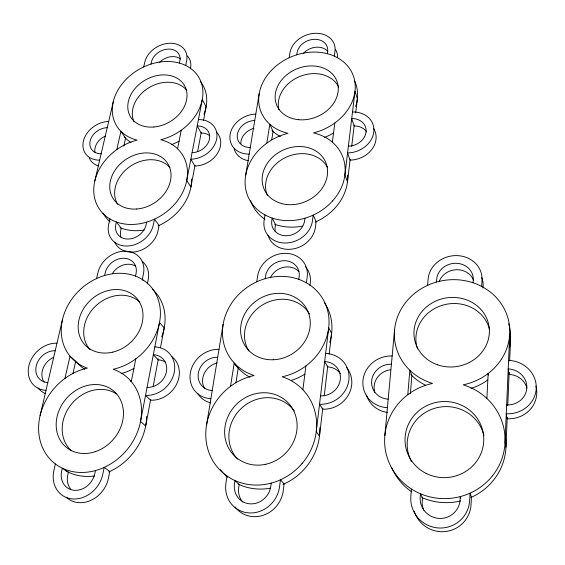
<?xml version="1.0" encoding="UTF-8"?>
<svg xmlns="http://www.w3.org/2000/svg" width="565" height="565" viewBox="0 0 565 565"><rect width="100%" height="100%" fill="white"/><g stroke="black" fill="none" stroke-linecap="round" stroke-linejoin="round"><path stroke-width="0.85" d="M507.215 417.669L505.958 447.205L505.039 442.501L509.75 333.527L510.562 339.367L509.644 360.95M507.737 405.515L509.157 372.307M486.882 398.445L488.167 373.493L488.478 375.04M481.67 286.448L482.016 280.191A27.099 24.231 -10.4 0 0 456.697 255.606A27.099 24.231 -10.4 0 0 428.108 279.159L427.613 285.332M483.054 288.051L483.139 286.504A26.774 24.02 -10.1 0 0 481.747 277.57M473.089 282.79L473.251 280.028A18.377 16.434 -10.4 0 0 456.075 263.29A18.377 16.434 -10.4 0 0 436.681 279.322L436.477 282.069M411.433 489.022L410.847 496.36A29.493 29.189 16.8 0 0 438.249 527.957A29.493 29.189 16.8 0 0 469.642 500.611L470.059 493.153L471.443 497.257L471.033 504.623A29.133 28.836 22.4 0 1 414.166 511.092M410.367 393.706L411.864 375.598L409.837 370.245L407.782 394.695M384.85 435.559L394.568 329.875M322.785 408.114L319.458 436.229L316.259 431.604L328.703 327.785L331.62 333.442L329.176 354.05M324.239 395.825L327.778 365.894M350.159 159.252L347.461 181.902L344.911 174.917L355.018 91.233L357.363 98.847L355.682 112.965M351.684 146.455L354.227 125.14M332.361 142.182L334.826 122.993M302.882 389.716L305.912 365.936M309.952 285.523L310.284 282.938A25.404 22.318 -29 0 0 305.206 266.511M306.414 282.825L307.205 276.85A25.693 22.494 -29 0 0 285.728 253.332A25.693 22.494 -29 0 0 257.689 275.897L256.785 281.801M334.311 56.133L334.96 51.267A23.278 18.257 -21.3 0 0 315.143 33.293A23.278 18.257 -21.3 0 0 289.93 52.933L289.188 57.75M271.235 483.11L270.812 486.253A19.316 17.833 -53.7 0 1 249.949 503.839A19.316 17.833 -53.7 0 1 234.475 483.626L234.941 480.518L239.15 484.551L238.698 487.63A19.083 17.649 -54.3 0 0 242.773 502.101M298.8 279.343L299.153 276.695A17.43 15.255 -29 0 0 284.598 260.691A17.43 15.255 -29 0 0 265.571 276.052L265.176 278.672M304.952 218.203L304.606 220.717A16.999 14.513 -26.2 0 1 286.031 235.76A16.999 14.513 -26.2 0 1 271.8 220.548L272.175 218.055L275.536 224.58L275.169 227.052A16.809 14.408 -26.2 0 0 275.183 231.149M327.354 53.689L327.644 51.535A15.785 12.381 -21.3 0 0 314.211 39.31A15.785 12.381 -21.3 0 0 297.105 52.665L296.78 54.805M264.964 214.919L264.102 220.512A25.065 21.399 -26.2 0 0 285.071 243.014A25.065 21.399 -26.2 0 0 312.466 220.76L313.215 215.096L316.153 221.706L315.418 227.321A24.782 21.244 -26.2 0 1 292.861 248.996A24.782 21.244 -26.2 0 1 267.987 235.082M227.024 476.041L225.958 483.011A28.483 26.287 -53.7 0 0 248.755 512.914A28.483 26.287 -53.7 0 0 279.527 486.882L280.459 479.805L284.146 483.887L283.235 490.886A28.13 26.025 -54.3 0 1 263.269 515.273A28.13 26.025 -54.3 0 1 235.068 506.967M235.979 382.561L238.218 368.175L234.214 362.963L230.541 386.283M271.772 139.633L273.05 131.468L269.816 124.243L266.828 143.136M245.627 175.546L259.158 93.825M206.507 425.261L223.111 324.437M150.735 399.208L145.664 425.996L140.53 421.455L159.528 322.417L164.238 327.905L160.509 347.595M153.214 386.114L158.362 358.909M195.045 165.206L190.899 187.079L186.761 180.412L202.277 99.518L206.105 106.778L203.52 120.444M197.701 151.173L201.288 132.224M131.278 381.58L135.791 358.888M177.551 148.772L181.245 130.218M147.366 283.849L148.214 279.59A24.585 20.382 -38.7 0 0 142.232 261.39M190.419 68.796L190.532 68.21A22.169 16.992 -28.4 0 0 187.425 55.956M185.687 65.455L186.641 60.738A22.388 17.077 -28.4 0 0 169.585 43.251A22.388 17.077 -28.4 0 0 144.767 62.249L143.722 66.917M95.471 470.56L94.856 473.541A18.843 15.961 -53.7 0 1 74.439 490.314A18.843 15.961 -53.7 0 1 61.663 471.146L62.312 468.187L68.379 472.199L67.744 475.123A18.617 15.82 -54 0 0 70.83 489.304M135.529 276.108L136.052 273.573A16.858 13.92 -38.5 0 0 123.799 258.247A16.858 13.92 -38.5 0 0 105.147 272.98L104.596 275.494M146.646 222.137L146.144 224.559A16.449 13.383 -35.6 0 1 127.881 239.052A16.449 13.383 -35.6 0 1 115.811 224.369L116.341 221.967L121.242 228.204L120.726 230.591A16.272 13.299 -35.7 0 0 120.967 237.201M179.416 63.075L179.847 60.985A15.184 11.582 -28.4 0 0 168.278 49.091A15.184 11.582 -28.4 0 0 151.441 62.009L150.982 64.085M55.356 463.95L53.88 470.581A27.777 23.532 -53.7 0 0 72.694 498.937A27.777 23.532 -53.7 0 0 102.816 474.12L104.179 467.389L109.801 471.443L108.473 478.103A27.445 23.327 -54 0 1 90.901 500.35A27.445 23.327 -54 0 1 66.183 497.249M96.636 278.496L97.893 272.846A24.853 20.524 -38.5 0 1 125.374 251.192A24.853 20.524 -38.5 0 1 143.454 273.714L142.295 279.442L143.355 280.734M109.892 218.93L108.692 224.326A24.246 19.733 -35.6 0 0 126.461 246.036A24.246 19.733 -35.6 0 0 153.412 224.602L154.52 219.142L159.048 225.47L157.967 230.887A23.984 19.606 -35.7 0 1 137.818 251.277A23.984 19.606 -35.7 0 1 114.709 242.166M72.942 373.592L75.703 361.233L70.018 356.162L64.968 378.43M123.813 146.109L125.578 138.206L120.938 131.313L116.8 149.584M40.08 415.656L62.538 319.345M94.828 180.885L113.261 101.827M460.87 498.231L460.27 496.607L460.072 499.919A20.001 19.796 16.6 0 1 438.779 518.395A20.001 19.796 16.6 0 1 420.191 497.038L420.438 493.768L422.45 497.814L422.203 501.049A19.761 19.563 22.3 0 0 423.722 510.174M171.824 356.55A25.757 22.275 -44.2 0 1 176.675 384.045A25.757 22.275 -44.2 0 1 150.544 400.204L145.53 395.401A26.054 22.459 -44 0 0 174.267 372.236A26.054 22.459 -44 0 0 154.824 346.924M165.157 361.967A17.374 15.029 -44.2 0 0 158.179 359.87L153.341 354.686A17.572 15.149 -44 0 1 166.421 371.749A17.572 15.149 -44 0 1 147.07 387.378M152.402 289.252A52.707 44.19 -42 0 1 161.696 336.853M133.947 368.415A52.707 44.19 -42 0 1 121.214 373.599M84.757 369.206A52.707 44.19 -42 0 1 75.703 361.233M146.625 416.469A55.617 47.234 -49.6 0 1 108.734 471.916M94.56 475.949A55.617 47.234 -49.6 0 1 65.272 470.532M130.254 380.605A55.617 47.234 -49.6 0 1 131.348 381.474M71.345 450.722A36.358 30.87 -49.6 0 1 71.013 404.667A36.358 30.87 -49.6 0 1 116.404 393.869M90.061 349.643A34.451 28.886 -42 0 1 95.584 306.068A34.451 28.886 -42 0 1 139.866 302.127M44.112 382.159A17.112 14.118 -46.5 0 1 53.71 357.292M45.327 393.565A25.369 20.94 -46.5 0 1 38.088 387.908M47.806 382.533A17.303 14.224 -46.3 0 1 36.245 365.958A17.303 14.224 -46.3 0 1 55.215 350.745M45.984 390.337A25.658 21.096 -46.3 0 1 28.893 365.76A25.658 21.096 -46.3 0 1 56.98 343.195M112.534 273.34A16.675 13.821 -38.7 0 1 135.31 265.995M216.557 132.118A22.988 18.483 -29.3 0 1 217.363 153.567A22.988 18.483 -29.3 0 1 194.89 166.018L190.829 159.189A23.236 18.596 -29.2 0 0 216.642 139.047A23.236 18.596 -29.2 0 0 198.421 119.596M209.785 135.798A15.509 12.465 -29.3 0 0 201.14 133.015L197.206 125.946A15.672 12.543 -29.2 0 1 209.467 139.061A15.672 12.543 -29.2 0 1 192.086 152.649M200.278 81.346A47.241 36.852 -29.8 0 1 203.944 114.172M179.119 141.137A47.241 36.852 -29.8 0 1 171.4 144.675M131.016 142.528A47.241 36.852 -29.8 0 1 124.222 136.765M191.599 178.978A49.099 39.543 -33.3 0 1 158.087 225.908M144.245 230.04A49.099 39.543 -33.3 0 1 119.999 227.73M110.161 221.826A49.099 39.543 -33.3 0 1 103.021 213.146M117.619 204.353A32.099 25.849 -33.3 0 1 129.731 166.703A32.099 25.849 -33.3 0 1 169.931 167.523M134.018 121.885A30.884 24.09 -29.8 0 1 149.04 87.624A30.884 24.09 -29.8 0 1 186.761 90.344M94.962 152.388A15.199 11.865 -33.3 0 1 105.288 136.101M98.395 165.941A22.529 17.593 -33.3 0 1 89.277 158.2M101.149 153.772A15.354 11.929 -33.3 0 1 90.16 140.939A15.354 11.929 -33.3 0 1 107.237 127.669M99.659 160.163A22.762 17.684 -33.3 0 1 83.401 141.137A22.762 17.684 -33.3 0 1 108.678 121.461M159.379 62.574A15.036 11.526 -28.4 0 1 180.539 59.014M346.536 367.49A26.548 24.62 -32.1 0 1 348.358 395.062A26.548 24.62 -32.1 0 1 322.657 409.159L319.536 404.25A26.866 24.846 -32 0 0 348.895 380.019A26.866 24.846 -32 0 0 325.624 353.443M340.448 373.684A17.903 16.604 -32.1 0 0 327.658 366.897L324.656 361.565A18.122 16.759 -32 0 1 340.307 379.489A18.122 16.759 -32 0 1 320.546 395.832M324.515 302.784A54.311 48.647 -32.8 0 1 329.727 342.376M304.923 374.101A54.311 48.647 -32.8 0 1 291.596 380.33M249.963 377.258A54.311 48.647 -32.8 0 1 234.927 364.164M319.804 427.663A57.037 52.517 -45.1 0 1 283.023 484.382M270.282 488.209A57.037 52.517 -45.1 0 1 238.133 484.078M227.497 477.171A57.037 52.517 -45.1 0 1 220.336 469.572M237.54 459.077A37.283 34.331 -45.1 0 1 242.865 407.005A37.283 34.331 -45.1 0 1 294.287 410.946M248.784 350.9A35.503 31.795 -32.8 0 1 262.541 304.916A35.503 31.795 -32.8 0 1 309.401 313.935M204.692 388.692A17.55 15.629 -41.5 0 1 217.264 362.956M210.78 402.916A26.025 23.172 -41.5 0 1 197.665 393.438M212.221 390.556A17.762 15.764 -41.2 0 1 198.336 373.175A17.762 15.764 -41.2 0 1 217.709 357.271M210.879 398.72A26.329 23.37 -41.2 0 1 190.341 372.957A26.329 23.37 -41.2 0 1 219.008 349.375M270.36 277.818A17.233 15.135 -29 0 1 298.92 271.624M373.755 128.742A23.942 19.817 -19.8 0 1 371.841 149.393A23.942 19.817 -19.8 0 1 350.06 160.1L347.56 152.938A24.203 19.945 -19.9 0 0 373.797 132.062A24.203 19.945 -19.9 0 0 352.511 111.983M366.593 131.885A16.152 13.362 -19.8 0 0 354.128 125.96L351.72 118.544A16.329 13.454 -19.9 0 1 366.042 132.09A16.329 13.454 -19.9 0 1 348.379 146.173M354.7 81.141A49.042 39.494 -22 0 1 355.625 106.488M333.632 132.881A49.042 39.494 -22 0 1 324.331 137.549M280.374 136.539A49.042 39.494 -22 0 1 271.991 130.487M347.68 175.037A50.836 42.665 -24.3 0 1 315.143 222.158M302.635 226.085A50.836 42.665 -24.3 0 1 274.611 224.256M264.9 219.305A50.836 42.665 -24.3 0 1 250.592 200.688M267.344 195.497A33.229 27.89 -24.3 0 1 286.024 157.275A33.229 27.89 -24.3 0 1 327.538 167.452M278.955 109.794A32.064 25.813 -22 0 1 300.615 76.155A32.064 25.813 -22 0 1 338.675 87.052M240.81 143.687A15.7 12.783 -26 0 1 253.925 128.312M248.635 160.771A23.278 18.956 -26 0 1 234.072 148.637M250.274 147.486A15.869 12.861 -26 0 1 237.392 134.251A15.869 12.861 -26 0 1 254.744 120.507M249.179 154.097A23.525 19.069 -26 0 1 230.124 134.477A23.525 19.069 -26 0 1 255.804 114.102M303.44 53.378A15.622 12.317 -21.2 0 1 327.905 51.422M335.483 49.445A23.038 18.158 -21.2 0 1 337.588 57.404M535.874 386.05A28.278 26.414 3.8 0 1 507.172 418.764L506.282 413.75A28.631 26.689 3 0 0 536.234 388.367A28.631 26.689 3 0 0 508.592 360.413M526.884 388.021A19.076 17.812 3.8 0 0 509.065 374.425L508.218 368.938A19.316 18.002 3 0 1 526.827 387.788A19.316 18.002 3 0 1 506.664 404.907M508.691 323.787A57.143 52.594 -9.1 0 1 509.559 347.369M487.835 379.955A57.143 52.594 -9.1 0 1 470.928 388.438M425.381 385.139A57.143 52.594 -9.1 0 1 410.847 374.581M505.407 436.689A59.502 57.602 -3.4 0 1 470.85 497.518M460.503 500.978A59.502 57.602 -3.4 0 1 421.871 497.567M411.751 491.924A59.502 57.602 -3.4 0 1 391.524 467.255M411.504 461.64A38.893 37.65 -3.5 0 1 432.606 408.982A38.893 37.65 -3.5 0 1 483.93 435.474M417.535 348.951A37.354 34.38 -9.1 0 1 443.377 304.973A37.354 34.38 -9.1 0 1 489.445 329.134M374.793 392.364A18.207 17.155 -20.5 0 1 390.373 369.785M387.329 412.422A26.993 25.432 -20.5 0 1 366.466 395.048M388.197 399.137A18.433 17.317 -20.8 0 1 371.657 380.881A18.433 17.317 -20.8 0 1 391.404 364.248M387.413 407.704A27.332 25.679 -20.7 0 1 362.942 380.648A27.332 25.679 -20.7 0 1 392.166 355.978M439.351 281.123A18.165 16.293 -10.1 0 1 456.577 269.724A18.165 16.293 -10.1 0 1 473.555 280.268M125.317 451.718A56.274 47.622 -49.4 0 0 113.148 369.27A53.301 44.515 -41.8 0 0 156.667 295.686A53.301 44.515 -41.8 0 0 77.56 292.169A53.301 44.515 -41.8 0 0 87.413 368.126A56.274 47.622 -49.4 0 0 42.721 448.045A56.274 47.622 -49.4 0 0 125.317 451.718M95.224 451.696A36.789 31.124 -49.3 0 0 115.882 393.113A36.789 31.124 -49.3 0 0 58.357 412.231A36.789 31.124 -49.3 0 0 95.224 451.696M112.767 352.122A34.846 29.098 -41.8 0 0 137.507 299.196A34.846 29.098 -41.8 0 0 81.487 312.572A34.846 29.098 -41.8 0 0 112.767 352.122M173.455 205.505A49.621 39.783 -33.3 0 0 160.735 139.746A47.721 37.05 -29.8 0 0 199.106 77.857A47.721 37.05 -29.8 0 0 126.461 79.001A47.721 37.05 -29.8 0 0 137.147 140.12A49.621 39.783 -33.3 0 0 97.914 206.691A49.621 39.783 -33.3 0 0 173.455 205.505M136.553 209.022A32.438 26.004 -33.3 0 0 168.653 165.157A32.438 26.004 -33.3 0 0 115.995 168.836A32.438 26.004 -33.3 0 0 136.553 209.022M153.892 126.991A31.202 24.217 -29.8 0 0 184.635 85.774A31.202 24.217 -29.8 0 0 133.686 90.231A31.202 24.217 -29.8 0 0 153.892 126.991M302.197 463.364A57.736 53.018 -44.7 0 0 282.154 376.777A54.953 49.049 -32.7 0 0 323.406 299.881A54.953 49.049 -32.7 0 0 237.215 296.053A54.953 49.049 -32.7 0 0 254.081 375.534A57.736 53.018 -44.7 0 0 212.03 459.359A57.736 53.018 -44.7 0 0 302.197 463.364M265.783 464.268A37.742 34.656 -44.7 0 0 289.52 404.392A37.742 34.656 -44.7 0 0 227.314 418.157A37.742 34.656 -44.7 0 0 265.783 464.268M273.199 359.771A35.92 32.057 -32.7 0 0 306.668 308.843A35.92 32.057 -32.7 0 0 246.446 311.082A35.92 32.057 -32.7 0 0 273.199 359.771M332.587 200.921A51.394 42.961 -24.4 0 0 313.455 132.888A49.565 39.734 -22.1 0 0 349.841 68.923A49.565 39.734 -22.1 0 0 271.56 70.244A49.565 39.734 -22.1 0 0 288.016 133.319A51.394 42.961 -24.4 0 0 251.065 202.298A51.394 42.961 -24.4 0 0 332.587 200.921M286.469 204.481A33.596 28.081 -24.4 0 0 326.45 164.302A33.596 28.081 -24.4 0 0 271.659 158.052A33.596 28.081 -24.4 0 0 286.469 204.481M298.751 119.716A32.403 25.969 -22.1 0 0 337.15 81.812A32.403 25.969 -22.1 0 0 284.23 77.115A32.403 25.969 -22.1 0 0 298.751 119.716M492.405 475.892A60.257 58.223 -4.7 0 0 463.194 384.822A57.842 53.096 -9.5 0 0 501.656 304.373A57.842 53.096 -9.5 0 0 407.542 300.192A57.842 53.096 -9.5 0 0 432.515 383.458A60.257 58.223 -4.7 0 0 393.756 471.507A60.257 58.223 -4.7 0 0 492.405 475.892M426.123 473.399A39.388 38.053 -4.8 0 0 483.753 437.818A39.388 38.053 -4.8 0 0 423.347 407.542A39.388 38.053 -4.8 0 0 426.123 473.399M437.423 364.771A37.813 34.705 -9.6 0 0 489.043 326.492A37.813 34.705 -9.6 0 0 428.524 305.326A37.813 34.705 -9.6 0 0 437.423 364.771"/></g></svg>
